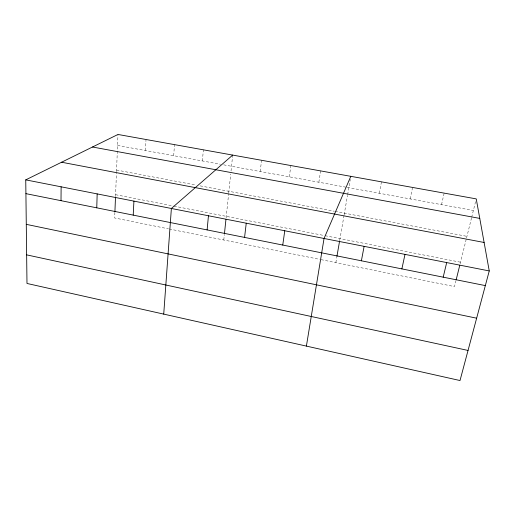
<?xml version="1.0" encoding="UTF-8"?>
<svg xmlns="http://www.w3.org/2000/svg" width="515" height="515" viewBox="0 0 515 515"><rect width="100%" height="100%" fill="white"/><g stroke="black" fill="none" stroke-linecap="round" stroke-linejoin="round"><path stroke-width="0.39" stroke-dasharray="2.58 1.93" d="M114.89 212.354L114.665 217.974L168.457 228.834M115.527 196.305L116.474 172.435M116.506 171.637L117.987 134.46M145.417 150.535L146.028 139.507M173.697 155.704L174.488 144.625M202.395 160.944L203.374 149.82M223.787 240.003L224.366 234.486M226.104 217.935L228.647 193.653M228.731 192.868L230.701 174.089M231.029 170.961L232.69 155.092M260.204 171.508L261.569 160.281M289.314 176.832L290.878 165.553M318.856 182.226L320.62 170.903M335.844 262.624L336.784 257.204M339.739 240.17L344.02 215.476M344.155 214.703L347.503 195.417M347.638 194.651L350.284 179.362M379.272 193.267L381.46 181.84M410.165 198.912L412.573 187.441M441.529 204.642L444.168 193.119M456 280.488L454.488 286.578L320.382 259.502M460.159 263.738L466.384 238.632M466.577 237.872L471.489 218.077M471.676 217.317L476.06 199.659M117.549 145.442L220.497 164.253M223.645 164.832L346.473 187.273M347.258 187.415L473.375 210.461M116.57 170.047L196.273 185.13M200.2 185.87L334.325 211.253M335.104 211.401L466.951 236.346M115.592 194.696L173.233 205.981M174.006 206.129L324.308 235.548M325.094 235.703L460.532 262.212M169.242 228.988L319.609 259.348"/><path stroke-width="0.77" d="M61.008 200.67L61.124 186.816M96.762 207.828L97.168 193.898M114.922 211.549L115.495 197.103M133.211 215.122L133.919 201.12M163.725 314.111L171.379 208.478L232.69 155.092M207.114 229.915L208.453 215.766M224.45 233.701L225.937 219.512M244.574 237.415L246.241 223.188M282.761 245.056L284.763 230.759M306.399 346.099L324.051 238.477L350.812 176.33M336.919 256.431L339.604 240.949M361.388 260.796L364.118 246.35M401.88 268.901L404.99 254.378M443.19 277.173L446.692 262.573M456.187 279.722L459.779 265.257M489.25 270.935L460.011 380.54L26.986 283.456L25.75 179.87L117.987 134.46L476.246 198.887L489.25 270.935L25.75 179.87M92.494 147.007L479.768 218.405M61.581 162.231L484.113 242.475M25.917 193.646L485.336 285.606M26.278 224.347L476.639 318.193M26.645 254.861L468.038 350.445"/></g></svg>
